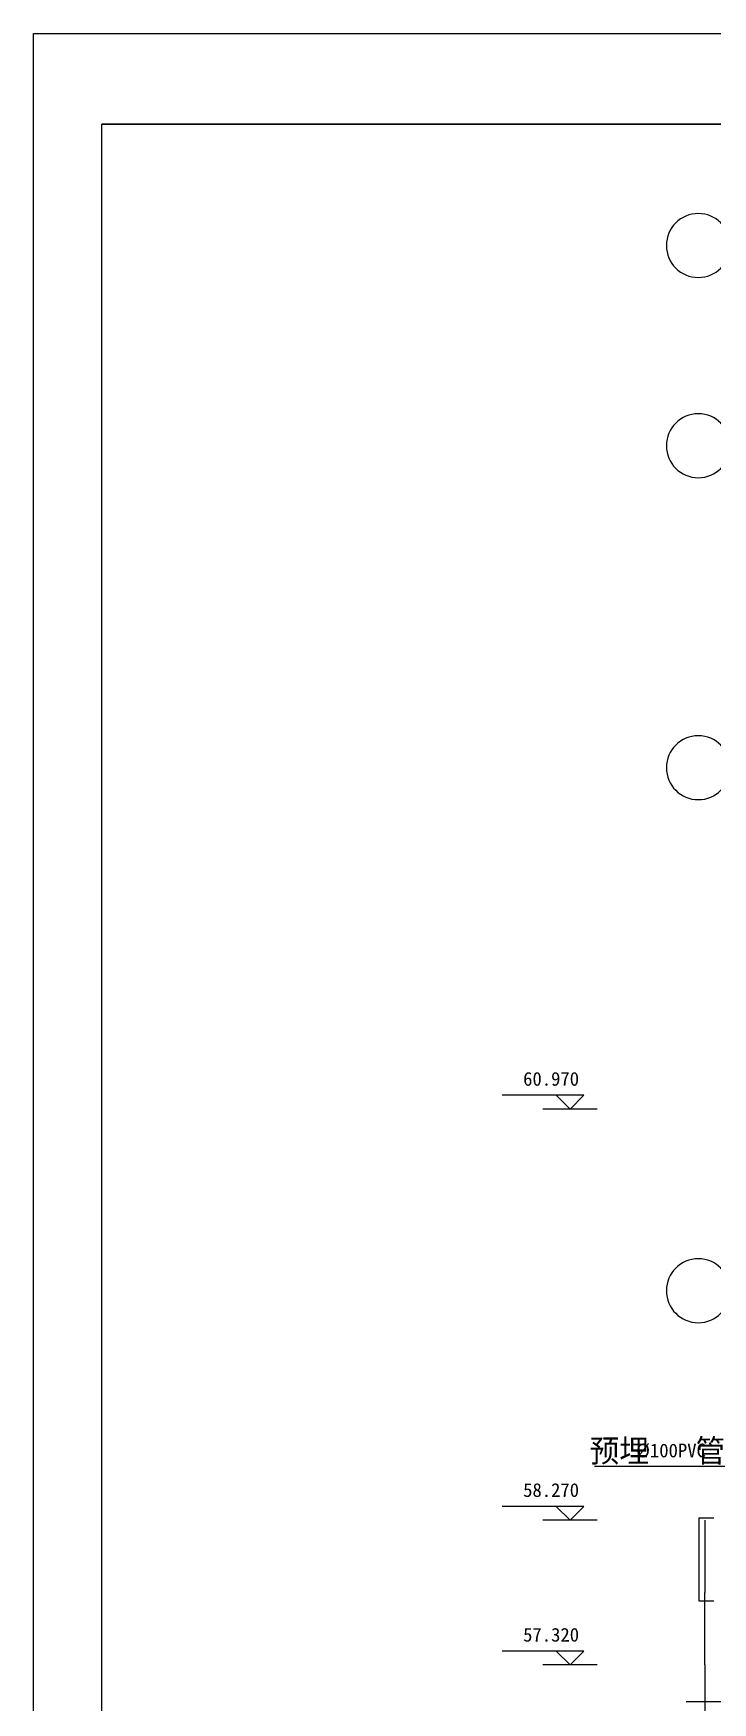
# Model space of a CAD drawing. Header units: metres. Extents: x -1000 to 40857, y 0 to 23917.
# Drawn here: x 12653 to 17117, y 12890 to 23850 of the extents above; entities that cross this region are included whole.
import ezdxf

# ---------------------------------------------------------------- set-up
doc = ezdxf.new("R2010")
doc.units = ezdxf.units.M
for name, color, linetype in [('PUB_DIM', 3, 'Continuous'), ('PUB_TEXT', 142, 'Continuous'), ('STAIR', 2, 'Continuous')]:
    doc.layers.add(name, color=color, linetype=linetype)
doc.dimstyles.get("Standard").update_dxf_attribs({"dimtxt": 2.5, "dimasz": 2.5, "dimexe": 1.25, "dimexo": 0.625, "dimtad": 1, "dimcen": 2.5, "dimazin": 3, "dimtfac": 1, "dimtmove": 0, "dimatfit": 3})

# ---------------------------------------------------------------- blocks, each defined once
blk = doc.blocks.new('_INDEX1')
blk.add_lwpolyline([(-0.5, 0, 1), (0.5, 0, 1)], format="xyb", close=True)
blk = doc.blocks.new('*D122')
for p, q in [((17066.21, 14087.51), (17066.21, 13612.51)), ((17065.96, 13612.51), (17065.71, 13612.51)), ((17066.21, 13137.51), (17066.21, 13612.51)), ((17066.21, 13612.51), (17066.21, 13612.51)), ((17066.46, 13612.51), (17066.71, 13612.51))]:
    blk.add_line(p, q)
at = {"layer": 'Defpoints'}
for p in [(17066.21, 14087.51), (17066.21, 13612.51), (17066.21, 13137.51)]:
    blk.add_point(p, dxfattribs=at)
at = {"insert": (17066.21, 13613.635), "char_height": 1, "attachment_point": 5}
blk.add_mtext('0', dxfattribs=at)
blk = doc.blocks.new('*D123')
for p, q in [((17066.21, 13137.51), (17066.21, 12829.88)), ((17065.96, 12829.88), (17065.71, 12829.88)), ((17066.21, 12522.26), (17066.21, 12829.88)), ((17066.21, 12829.88), (17066.21, 12829.88)), ((17066.46, 12829.88), (17066.71, 12829.88))]:
    blk.add_line(p, q)
at = {"layer": 'Defpoints'}
for p in [(17066.21, 13137.51), (17066.21, 12829.88), (17066.21, 12522.26)]:
    blk.add_point(p, dxfattribs=at)
at = {"insert": (17066.21, 12831.005), "char_height": 1, "attachment_point": 5}
blk.add_mtext('1350', dxfattribs=at)

msp = doc.modelspace()

# ---------------------------------------------------------------- linework, layer by layer
for p, q in [((25568.39, 23254.25), (13103.39, 23254.25)), ((17026.21, 14102.51), (17026.21, 13557.51)), ((17026.21, 14102.51), (17126.21, 14102.51)), ((17026.21, 13557.51), (17126.21, 13557.51))]:
    msp.add_line(p, q)
for points in [[(12653.39, 23849.94), (26018.39, 23849.94), (26018.39, 4949.94), (12653.39, 4949.94)], [(13103.39, 23254.25), (25568.39, 23254.25), (25568.39, 5399.94), (13103.39, 5399.94)]]:
    msp.add_lwpolyline(points, close=True)
msp.add_lwpolyline([(25568.39, 23254.25), (25568.39, 5399.94), (13103.39, 5399.94), (13103.39, 23254.25), (25568.39, 23254.25)])
at = {"layer": 'PUB_DIM'}
for p, q in [((16090.04, 16877.51), (15733.47, 16877.51)), ((16358.32, 16787.51), (16001.75, 16787.51)), ((16090.04, 16877.51), (16180.04, 16787.51)), ((16270.04, 16877.51), (16090.04, 16877.51)), ((16180.04, 16787.51), (16270.04, 16877.51)), ((16090.04, 14177.51), (15733.47, 14177.51)), ((16270.04, 14177.51), (16090.04, 14177.51)), ((16090.04, 14177.51), (16180.04, 14087.51)), ((16180.04, 14087.51), (16270.04, 14177.51)), ((16358.32, 14087.51), (16001.75, 14087.51)), ((16090.04, 13227.51), (15733.47, 13227.51)), ((16270.04, 13227.51), (16090.04, 13227.51)), ((16090.04, 13227.51), (16180.04, 13137.51)), ((16180.04, 13137.51), (16270.04, 13227.51)), ((16358.32, 13137.51), (16001.75, 13137.51))]:
    msp.add_line(p, q, dxfattribs=at)
at = {"layer": 'PUB_TEXT'}
msp.add_line((16340.08, 14442.9), (17196.48, 14442.9), dxfattribs=at)
at = {"layer": 'STAIR'}
msp.add_line((16942.89, 12896.8), (20787.74, 12896.8), dxfattribs=at)

# ---------------------------------------------------------------- block references
at = {"layer": 'PUB_TEXT', "xscale": 420, "yscale": 420, "zscale": 420}
for p in [(17023.17, 22457.22), (17023.17, 21142.48), (17023.17, 19028.59), (17023.17, 15594.51)]:
    msp.add_blockref('_INDEX1', p, dxfattribs=at)

# ---------------------------------------------------------------- texts
at = {"layer": 'PUB_DIM'}
for s, p in [('60.970', (15872.07, 16940.51)), ('58.270', (15872.07, 14240.51)), ('57.320', (15872.07, 13290.51))]:
    msp.add_text(s, height=90, dxfattribs=at).set_placement(p)
at = {"layer": 'PUB_TEXT'}
for s, height, p in [('预埋   管', 150, (16309.17, 14468.45)), ('%%C100PVC', 90, (16614.48, 14500.43))]:
    msp.add_text(s, height=height, dxfattribs=at).set_placement(p)

# ---------------------------------------------------------------- dimensions: what is measured, and where the dimension line sits
dim = msp.add_linear_dim(base=(17066.21, 13612.51), p1=(17066.21, 14087.51), p2=(17066.21, 13137.51), dimstyle='Standard')
dim.commit()
dim.dimension.update_dxf_attribs({"geometry": '*D122', "text_midpoint": (17066.21, 13613.635)})
dim = msp.add_linear_dim(base=(17066.21, 12829.88), p1=(17066.21, 13137.51), p2=(17066.21, 12522.26), text='1350', dimstyle='Standard')
dim.commit()
dim.dimension.update_dxf_attribs({"geometry": '*D123', "text_midpoint": (17066.21, 12831.005)})

doc.saveas('drawing.dxf')
